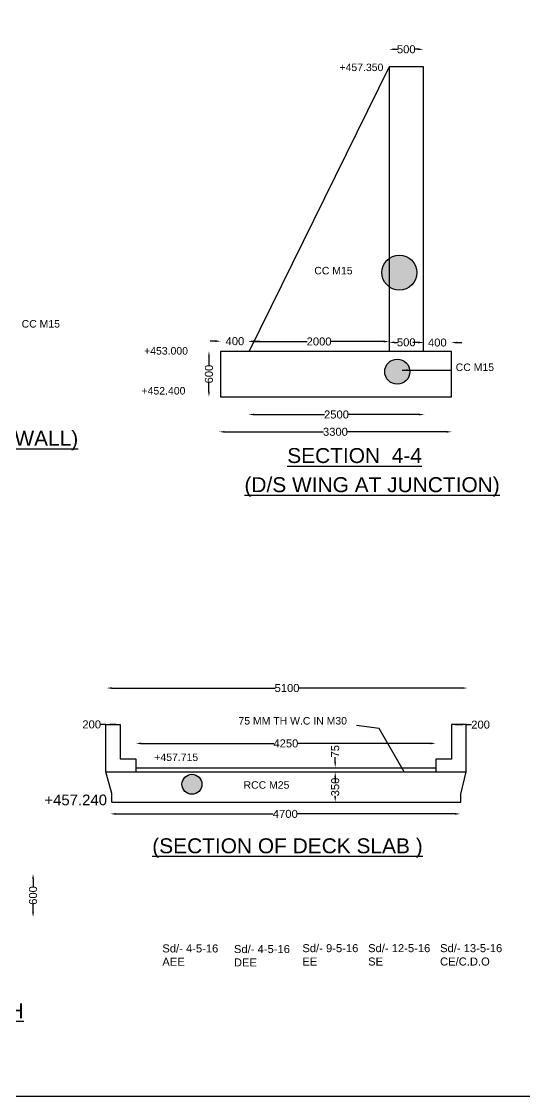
# Model space of a CAD drawing. Header units: millimetres. Extents: x -53150930 to -53115000, y 22133087 to 22151574.
# Drawn here: x -53127204 to -53122495, y 22133087 to 22143157 of the extents above; entities that cross this region are included whole.
import ezdxf

# ---------------------------------------------------------------- set-up
doc = ezdxf.new("R2010")
doc.units = ezdxf.units.MM
doc.header["$MEASUREMENT"] = 0
doc.layers.add('DIMENSION', color=7, linetype='Continuous')
doc.layers.add('DRAWING', color=2, linetype='Continuous')
doc.styles.get("Standard").update_dxf_attribs({"font": 'arial.ttf', "height": 75})
doc.dimstyles.get("Standard").update_dxf_attribs({"dimtxt": 50, "dimasz": 50, "dimexe": 0.18, "dimexo": 0.0625, "dimgap": 0.09, "dimtad": 0, "dimdec": 0, "dimzin": 0, "dimdsep": 46, "dimtxsty": 'Standard', "dimcen": 0.09, "dimse1": 1, "dimse2": 1, "dimadec": 0, "dimazin": 0, "dimtfac": 1, "dimtdec": 0, "dimtofl": 0, "dimtmove": 0, "dimatfit": 3, "dimfxl": 1, "dimtolj": 1, "dimtzin": 0, "dimarcsym": 0})

# ---------------------------------------------------------------- blocks, each defined once
blk = doc.blocks.new('*D70')
at = {"layer": 'Defpoints', "color": 0, "transparency": 16777216}
for p in [(-53123441, 22142896), (-53123762, 22142734), (-53123441, 22142734)]:
    blk.add_point(p, dxfattribs=at)
at = {"layer": 'DIMENSION', "color": 0, "lineweight": -2, "transparency": 16777216}
for p, q in [((-53123712, 22142896), (-53123685, 22142896)), ((-53123491, 22142896), (-53123519, 22142896))]:
    blk.add_line(p, q, dxfattribs=at)
at = {"layer": 'DIMENSION', "color": 0, "transparency": 16777216}
for points in [[(-53123712, 22142905), (-53123712, 22142888), (-53123762, 22142896)], [(-53123491, 22142905), (-53123491, 22142888), (-53123441, 22142896)]]:
    blk.add_solid(points, dxfattribs=at)
at = {"layer": 'DIMENSION', "color": 0, "transparency": 16777216, "insert": (-53123602, 22142896), "char_height": 75, "attachment_point": 5}
blk.add_mtext('\\A1;500', dxfattribs=at)
blk = doc.blocks.new('*D71')
at = {"layer": 'Defpoints', "color": 0, "transparency": 16777216}
for p in [(-53123181, 22140149), (-53123441, 22140070), (-53123181, 22140070)]:
    blk.add_point(p, dxfattribs=at)
at = {"layer": 'DIMENSION', "color": 0, "lineweight": -2, "transparency": 16777216}
for p, q in [((-53123491, 22140149), (-53123541, 22140149)), ((-53123131, 22140149), (-53123081, 22140149))]:
    blk.add_line(p, q, dxfattribs=at)
at = {"layer": 'DIMENSION', "color": 0, "transparency": 16777216}
for points in [[(-53123491, 22140157), (-53123491, 22140141), (-53123441, 22140149)], [(-53123131, 22140157), (-53123131, 22140141), (-53123181, 22140149)]]:
    blk.add_solid(points, dxfattribs=at)
at = {"layer": 'DIMENSION', "color": 0, "transparency": 16777216, "insert": (-53123311, 22140149), "char_height": 75, "attachment_point": 5}
blk.add_mtext('\\A1;400', dxfattribs=at)
blk = doc.blocks.new('*D72')
at = {"layer": 'Defpoints', "color": 0, "transparency": 16777216}
for p in [(-53123762, 22140151), (-53123762, 22140070), (-53123441, 22140070)]:
    blk.add_point(p, dxfattribs=at)
at = {"layer": 'DIMENSION', "color": 0, "lineweight": -2, "transparency": 16777216}
for p, q in [((-53123712, 22140151), (-53123685, 22140151)), ((-53123491, 22140151), (-53123519, 22140151))]:
    blk.add_line(p, q, dxfattribs=at)
at = {"layer": 'DIMENSION', "color": 0, "transparency": 16777216}
for points in [[(-53123712, 22140159), (-53123712, 22140143), (-53123762, 22140151)], [(-53123491, 22140159), (-53123491, 22140143), (-53123441, 22140151)]]:
    blk.add_solid(points, dxfattribs=at)
at = {"layer": 'DIMENSION', "color": 0, "transparency": 16777216, "insert": (-53123602, 22140151), "char_height": 75, "attachment_point": 5}
blk.add_mtext('\\A1;500', dxfattribs=at)
blk = doc.blocks.new('*D73')
at = {"layer": 'Defpoints', "color": 0, "transparency": 16777216}
for p in [(-53125074, 22140159), (-53125074, 22140070), (-53123762, 22140070)]:
    blk.add_point(p, dxfattribs=at)
at = {"layer": 'DIMENSION', "color": 0, "lineweight": -2, "transparency": 16777216}
for p, q in [((-53125024, 22140159), (-53124531, 22140159)), ((-53123812, 22140159), (-53124306, 22140159))]:
    blk.add_line(p, q, dxfattribs=at)
at = {"layer": 'DIMENSION', "color": 0, "transparency": 16777216}
for points in [[(-53125024, 22140167), (-53125024, 22140150), (-53125074, 22140159)], [(-53123812, 22140167), (-53123812, 22140150), (-53123762, 22140159)]]:
    blk.add_solid(points, dxfattribs=at)
at = {"layer": 'DIMENSION', "color": 0, "transparency": 16777216, "insert": (-53124418, 22140159), "char_height": 75, "attachment_point": 5}
blk.add_mtext('\\A1;2000', dxfattribs=at)
blk = doc.blocks.new('*D74')
at = {"layer": 'Defpoints', "color": 0, "transparency": 16777216}
for p in [(-53125338, 22140162), (-53125338, 22140070), (-53125074, 22140070)]:
    blk.add_point(p, dxfattribs=at)
at = {"layer": 'DIMENSION', "color": 0, "lineweight": -2, "transparency": 16777216}
for p, q in [((-53125388, 22140162), (-53125438, 22140162)), ((-53125024, 22140162), (-53124974, 22140162))]:
    blk.add_line(p, q, dxfattribs=at)
at = {"layer": 'DIMENSION', "color": 0, "transparency": 16777216}
for points in [[(-53125388, 22140171), (-53125388, 22140154), (-53125338, 22140162)], [(-53125024, 22140171), (-53125024, 22140154), (-53125074, 22140162)]]:
    blk.add_solid(points, dxfattribs=at)
at = {"layer": 'DIMENSION', "color": 0, "transparency": 16777216, "insert": (-53125206, 22140162), "char_height": 75, "attachment_point": 5}
blk.add_mtext('\\A1;400', dxfattribs=at)
blk = doc.blocks.new('*D75')
at = {"layer": 'Defpoints', "color": 0, "transparency": 16777216}
for p in [(-53125338, 22140070), (-53125449, 22139638), (-53125338, 22139638)]:
    blk.add_point(p, dxfattribs=at)
at = {"layer": 'DIMENSION', "color": 0, "lineweight": -2, "transparency": 16777216}
for p, q in [((-53125449, 22140020), (-53125449, 22139937)), ((-53125449, 22139688), (-53125449, 22139771))]:
    blk.add_line(p, q, dxfattribs=at)
at = {"layer": 'DIMENSION', "color": 0, "transparency": 16777216}
for points in [[(-53125457, 22140020), (-53125441, 22140020), (-53125449, 22140070)], [(-53125457, 22139688), (-53125441, 22139688), (-53125449, 22139638)]]:
    blk.add_solid(points, dxfattribs=at)
at = {"layer": 'DIMENSION', "color": 0, "transparency": 16777216, "insert": (-53125449, 22139854), "char_height": 75, "attachment_point": 5, "rotation": 90}
blk.add_mtext('\\A1;600', dxfattribs=at)
blk = doc.blocks.new('*D76')
at = {"layer": 'Defpoints', "color": 0, "transparency": 16777216}
for p in [(-53125078, 22139466), (-53123431, 22139475), (-53123431, 22139429)]:
    blk.add_point(p, dxfattribs=at)
at = {"layer": 'DIMENSION', "color": 0, "lineweight": -2, "transparency": 16777216}
for p, q in [((-53125028, 22139475), (-53124367, 22139475)), ((-53123481, 22139475), (-53124142, 22139475))]:
    blk.add_line(p, q, dxfattribs=at)
at = {"layer": 'DIMENSION', "color": 0, "transparency": 16777216}
for points in [[(-53125028, 22139483), (-53125028, 22139467), (-53125078, 22139475)], [(-53123481, 22139483), (-53123481, 22139467), (-53123431, 22139475)]]:
    blk.add_solid(points, dxfattribs=at)
at = {"layer": 'DIMENSION', "color": 0, "transparency": 16777216, "insert": (-53124255, 22139475), "char_height": 75, "attachment_point": 5}
blk.add_mtext('\\A1;2500', dxfattribs=at)
blk = doc.blocks.new('*D77')
at = {"layer": 'Defpoints', "color": 0, "transparency": 16777216}
for p in [(-53125354, 22139317), (-53125354, 22139313), (-53123176, 22139281)]:
    blk.add_point(p, dxfattribs=at)
at = {"layer": 'DIMENSION', "color": 0, "lineweight": -2, "transparency": 16777216}
for p, q in [((-53125304, 22139313), (-53124377, 22139313)), ((-53123226, 22139313), (-53124153, 22139313))]:
    blk.add_line(p, q, dxfattribs=at)
at = {"layer": 'DIMENSION', "color": 0, "transparency": 16777216}
for points in [[(-53125304, 22139321), (-53125304, 22139305), (-53125354, 22139313)], [(-53123226, 22139321), (-53123226, 22139305), (-53123176, 22139313)]]:
    blk.add_solid(points, dxfattribs=at)
at = {"layer": 'DIMENSION', "color": 0, "transparency": 16777216, "insert": (-53124265, 22139313), "char_height": 75, "attachment_point": 5}
blk.add_mtext('\\A1;3300', dxfattribs=at)
blk = doc.blocks.new('*D106')
at = {"layer": 'Defpoints', "color": 0, "transparency": 16777216}
for p in [(-53127216, 22135173), (-53127216, 22134767), (-53127096, 22134767)]:
    blk.add_point(p, dxfattribs=at)
at = {"layer": 'DIMENSION', "color": 0, "lineweight": -2, "transparency": 16777216}
for p, q in [((-53127096, 22135123), (-53127096, 22135053)), ((-53127096, 22134817), (-53127096, 22134887))]:
    blk.add_line(p, q, dxfattribs=at)
at = {"layer": 'DIMENSION', "color": 0, "transparency": 16777216}
for points in [[(-53127104, 22135123), (-53127087, 22135123), (-53127096, 22135173)], [(-53127104, 22134817), (-53127087, 22134817), (-53127096, 22134767)]]:
    blk.add_solid(points, dxfattribs=at)
at = {"layer": 'DIMENSION', "color": 0, "transparency": 16777216, "insert": (-53127096, 22134970), "char_height": 75, "attachment_point": 5, "rotation": 90}
blk.add_mtext('\\A1;600', dxfattribs=at)
blk = doc.blocks.new('*D111')
at = {"layer": 'Defpoints', "color": 0, "transparency": 16777216}
for p in [(-53126372, 22135732), (-53123096, 22135734), (-53123096, 22135676)]:
    blk.add_point(p, dxfattribs=at)
at = {"layer": 'DIMENSION', "color": 0, "lineweight": -2, "transparency": 16777216}
for p, q in [((-53126322, 22135734), (-53124848, 22135734)), ((-53123146, 22135734), (-53124621, 22135734))]:
    blk.add_line(p, q, dxfattribs=at)
at = {"layer": 'DIMENSION', "color": 0, "transparency": 16777216}
for points in [[(-53126322, 22135743), (-53126322, 22135726), (-53126372, 22135734)], [(-53123146, 22135743), (-53123146, 22135726), (-53123096, 22135734)]]:
    blk.add_solid(points, dxfattribs=at)
at = {"layer": 'DIMENSION', "color": 0, "transparency": 16777216, "insert": (-53124734, 22135734), "char_height": 75, "attachment_point": 5}
blk.add_mtext('\\A1;4700', dxfattribs=at)
blk = doc.blocks.new('*D112')
at = {"layer": 'Defpoints', "color": 0, "transparency": 16777216}
for p in [(-53124267, 22136128), (-53124267, 22136128), (-53124267, 22135844)]:
    blk.add_point(p, dxfattribs=at)
at = {"layer": 'DIMENSION', "color": 0, "lineweight": -2, "transparency": 16777216}
for p, q in [((-53124267, 22136078), (-53124267, 22136069)), ((-53124267, 22135894), (-53124267, 22135903))]:
    blk.add_line(p, q, dxfattribs=at)
at = {"layer": 'DIMENSION', "color": 0, "transparency": 16777216}
for points in [[(-53124275, 22136078), (-53124259, 22136078), (-53124267, 22136128)], [(-53124275, 22135894), (-53124259, 22135894), (-53124267, 22135844)]]:
    blk.add_solid(points, dxfattribs=at)
at = {"layer": 'DIMENSION', "color": 0, "transparency": 16777216, "insert": (-53124267, 22135986), "char_height": 75, "attachment_point": 5, "rotation": 90}
blk.add_mtext('\\A1;350', dxfattribs=at)
blk = doc.blocks.new('*D113')
at = {"layer": 'Defpoints', "color": 0, "transparency": 16777216}
for p in [(-53124267, 22136167), (-53124267, 22136167), (-53124267, 22136128)]:
    blk.add_point(p, dxfattribs=at)
at = {"layer": 'DIMENSION', "color": 0, "lineweight": -2, "transparency": 16777216}
for p, q in [((-53124267, 22136217), (-53124267, 22136267)), ((-53124267, 22136078), (-53124267, 22136028))]:
    blk.add_line(p, q, dxfattribs=at)
at = {"layer": 'DIMENSION', "color": 0, "transparency": 16777216}
for points in [[(-53124275, 22136217), (-53124259, 22136217), (-53124267, 22136167)], [(-53124275, 22136078), (-53124259, 22136078), (-53124267, 22136128)]]:
    blk.add_solid(points, dxfattribs=at)
at = {"layer": 'DIMENSION', "color": 0, "transparency": 16777216, "insert": (-53124267, 22136321), "char_height": 75, "attachment_point": 5, "rotation": 90}
blk.add_mtext('\\A1;75', dxfattribs=at)
blk = doc.blocks.new('*D114')
at = {"layer": 'Defpoints', "color": 0, "transparency": 16777216}
for p in [(-53123177, 22136570), (-53123040, 22136570), (-53123040, 22136570)]:
    blk.add_point(p, dxfattribs=at)
at = {"layer": 'DIMENSION', "color": 0, "lineweight": -2, "transparency": 16777216}
for p, q in [((-53123127, 22136570), (-53123090, 22136570)), ((-53123040, 22136570), (-53122990, 22136570))]:
    blk.add_line(p, q, dxfattribs=at)
at = {"layer": 'DIMENSION', "color": 0, "transparency": 16777216}
for points in [[(-53123127, 22136578), (-53123127, 22136562), (-53123177, 22136570)], [(-53123090, 22136578), (-53123090, 22136562), (-53123040, 22136570)]]:
    blk.add_solid(points, dxfattribs=at)
at = {"layer": 'DIMENSION', "color": 0, "transparency": 16777216, "insert": (-53122906, 22136570), "char_height": 75, "attachment_point": 5}
blk.add_mtext('\\A1;200', dxfattribs=at)
blk = doc.blocks.new('*D115')
at = {"layer": 'Defpoints', "color": 0, "transparency": 16777216}
for p in [(-53126132, 22136394), (-53126132, 22136248), (-53123326, 22136248)]:
    blk.add_point(p, dxfattribs=at)
at = {"layer": 'DIMENSION', "color": 0, "lineweight": -2, "transparency": 16777216}
for p, q in [((-53126082, 22136394), (-53124843, 22136394)), ((-53123376, 22136394), (-53124616, 22136394))]:
    blk.add_line(p, q, dxfattribs=at)
at = {"layer": 'DIMENSION', "color": 0, "transparency": 16777216}
for points in [[(-53126082, 22136403), (-53126082, 22136386), (-53126132, 22136394)], [(-53123376, 22136403), (-53123376, 22136386), (-53123326, 22136394)]]:
    blk.add_solid(points, dxfattribs=at)
at = {"layer": 'DIMENSION', "color": 0, "transparency": 16777216, "insert": (-53124729, 22136394), "char_height": 75, "attachment_point": 5}
blk.add_mtext('\\A1;4250', dxfattribs=at)
blk = doc.blocks.new('*D116')
at = {"layer": 'Defpoints', "color": 0, "transparency": 16777216}
for p in [(-53126414, 22136572), (-53126414, 22136572), (-53126280, 22136572)]:
    blk.add_point(p, dxfattribs=at)
at = {"layer": 'DIMENSION', "color": 0, "lineweight": -2, "transparency": 16777216}
for p, q in [((-53126414, 22136572), (-53126464, 22136572)), ((-53126330, 22136572), (-53126364, 22136572))]:
    blk.add_line(p, q, dxfattribs=at)
at = {"layer": 'DIMENSION', "color": 0, "transparency": 16777216}
for points in [[(-53126364, 22136580), (-53126364, 22136563), (-53126414, 22136572)], [(-53126330, 22136580), (-53126330, 22136563), (-53126280, 22136572)]]:
    blk.add_solid(points, dxfattribs=at)
at = {"layer": 'DIMENSION', "color": 0, "transparency": 16777216, "insert": (-53126547, 22136572), "char_height": 75, "attachment_point": 5}
blk.add_mtext('\\A1;200', dxfattribs=at)
blk = doc.blocks.new('*D117')
at = {"layer": 'Defpoints', "color": 0, "transparency": 16777216}
for p in [(-53126408, 22136913), (-53123028, 22136913), (-53123028, 22136868)]:
    blk.add_point(p, dxfattribs=at)
at = {"layer": 'DIMENSION', "color": 0, "lineweight": -2, "transparency": 16777216}
for p, q in [((-53126358, 22136913), (-53124830, 22136913)), ((-53123078, 22136913), (-53124606, 22136913))]:
    blk.add_line(p, q, dxfattribs=at)
at = {"layer": 'DIMENSION', "color": 0, "transparency": 16777216}
for points in [[(-53126358, 22136921), (-53126358, 22136905), (-53126408, 22136913)], [(-53123078, 22136921), (-53123078, 22136905), (-53123028, 22136913)]]:
    blk.add_solid(points, dxfattribs=at)
at = {"layer": 'DIMENSION', "color": 0, "transparency": 16777216, "insert": (-53124718, 22136913), "char_height": 75, "attachment_point": 5}
blk.add_mtext('\\A1;5100', dxfattribs=at)

msp = doc.modelspace()

# ---------------------------------------------------------------- hatches: boundary and pattern name
at = {"layer": 'DRAWING'}
h = msp.add_hatch(dxfattribs=at)
h.set_pattern_fill('AR-CONC', color=0, scale=15, style=0)
h.set_pattern_definition([(50, (0, 0), (107.58902739, -9.41282025), [11.25, -123.75]), (355, (0, 0), (-20.81270004, 112.82882006), [9, -99]), (100.4514, (8.97, -0.78), (86.77640726, 103.4159313), [9.5610285, -105.1713168]), (46.1842, (0, 30), (160.0861573, -24.82785215), [16.875, -185.625]), (96.6356, (13.34, 27.93), (140.19940583, 146.11768064), [14.3415432, -157.75695]), (351.1842, (0, 30), (140.19929177, 146.11779014), [13.5, -148.5]), (21, (15, 22.5), (89.53605782, -60.3928336), [11.25, -123.75]), (326, (15, 22.5), (36.49729979, 108.77250676), [9, -99]), (71.4514, (22.46, 17.47), (126.03339429, 48.3795745), [9.5610285, -105.1713168]), (37.5, (0, 0), (1.823978298, 49.934078075), [0, -97.8, 0, -100.5, 0, -99.375]), (7.5, (0, 0), (39.460430616, 59.16175678), [0, -57.3, 0, -95.55, 0, -37.875]), (327.5, (-33.45, 0), (80.073365426, -3.38323076), [0, -37.5, 0, -117, 0, -155.25]), (317.5, (-48.45, 0), (87.4779254, 15.01574735), [0, -48.75, 0, -77.7, 0, -110.25])])
edge = h.paths.add_edge_path()
edge.add_arc((-53123686, 22139876.5), 117.5, 0, 360)
edge = h.paths.add_edge_path()
edge.add_arc((-53127828, 22140307), 117.5, 0, 360)
edge = h.paths.add_edge_path()
edge.add_arc((-53132079.5, 22140723), 117.5, 0, 360)
edge = h.paths.add_edge_path()
edge.add_arc((-53123666.5, 22140804.5), 163.5, 0, 360)
edge = h.paths.add_edge_path()
edge.add_arc((-53127853, 22141242.5), 163.5, 0, 360)
edge = h.paths.add_edge_path()
edge.add_arc((-53131951.5, 22141673), 163.5, 0, 360)
edge = h.paths.add_edge_path()
edge.add_arc((-53144323.1, 22135869), 186, 0, 360)
edge = h.paths.add_edge_path()
edge.add_arc((-53144355.1, 22134941), 114, 0, 360)
edge = h.paths.add_edge_path()
edge.add_arc((-53147698.5, 22135869), 186, 0, 360)
edge = h.paths.add_edge_path()
edge.add_arc((-53147730.5, 22134941), 114, 0, 360)
edge = h.paths.add_edge_path()
edge.add_arc((-53148850.9, 22139309.8), 17, 0, 360)
edge = h.paths.add_edge_path()
edge.add_arc((-53148982.9, 22139224.3), 17, 0, 360)
edge = h.paths.add_edge_path()
edge.add_arc((-53149057.4, 22139065.8), 17, 0, 360)
edge = h.paths.add_edge_path()
edge.add_arc((-53149022.9, 22138880.3), 17, 0, 360)
edge = h.paths.add_edge_path()
edge.add_arc((-53148926.9, 22138794.3), 17, 0, 360)
edge = h.paths.add_edge_path()
edge.add_arc((-53148766.4, 22138725.8), 17, 0, 360)
edge = h.paths.add_edge_path()
edge.add_arc((-53145914.9, 22139271.8), 17, 0, 360)
edge = h.paths.add_edge_path()
edge.add_arc((-53145791.4, 22139126.3), 17, 0, 360)
edge = h.paths.add_edge_path()
edge.add_arc((-53145795.9, 22138924.8), 17, 0, 360)
edge = h.paths.add_edge_path()
edge.add_arc((-53145961.4, 22138755.3), 17, 0, 360)
edge = h.paths.add_edge_path()
edge.add_arc((-53146174.4, 22138724.8), 17, 0, 360)
edge = h.paths.add_edge_path()
edge.add_arc((-53146465.4, 22138724.8), 17, 0, 360)
edge = h.paths.add_edge_path()
edge.add_arc((-53146775.9, 22138724.8), 17, 0, 360)
edge = h.paths.add_edge_path()
edge.add_arc((-53147061.4, 22138724.8), 17, 0, 360)
edge = h.paths.add_edge_path()
edge.add_arc((-53147381.9, 22138724.8), 17, 0, 360)
edge = h.paths.add_edge_path()
edge.add_arc((-53147652.9, 22138724.8), 17, 0, 360)
edge = h.paths.add_edge_path()
edge.add_arc((-53147963.4, 22138724.8), 17, 0, 360)
edge = h.paths.add_edge_path()
edge.add_arc((-53148276.9, 22138724.8), 17, 0, 360)
edge = h.paths.add_edge_path()
edge.add_arc((-53148552.4, 22138724.8), 17, 0, 360)
edge = h.paths.add_edge_path()
edge.add_arc((-53146110.4, 22139329.3), 17, 0, 360)
edge = h.paths.add_edge_path()
edge.add_arc((-53146329.4, 22139329.3), 17, 0, 360)
edge = h.paths.add_edge_path()
edge.add_arc((-53146619.4, 22139329.3), 17, 0, 360)
edge = h.paths.add_edge_path()
edge.add_arc((-53146898.4, 22139329.3), 17, 0, 360)
edge = h.paths.add_edge_path()
edge.add_arc((-53147204.4, 22139329.3), 17, 0, 360)
edge = h.paths.add_edge_path()
edge.add_arc((-53147552.4, 22139329.3), 17, 0, 360)
edge = h.paths.add_edge_path()
edge.add_arc((-53147850.9, 22139329.3), 17, 0, 360)
edge = h.paths.add_edge_path()
edge.add_arc((-53148158.9, 22139329.3), 17, 0, 360)
edge = h.paths.add_edge_path()
edge.add_arc((-53148394.9, 22139329.3), 17, 0, 360)
edge = h.paths.add_edge_path()
edge.add_arc((-53148632.9, 22139329.3), 17, 0, 360)
edge = h.paths.add_edge_path()
edge.add_arc((-53125608, 22136011.5), 93.5, 0, 360)
edge = h.paths.add_edge_path()
edge.add_arc((-53130362.5, 22136278.5), 68.5, 0, 360)
edge = h.paths.add_edge_path()
edge.add_arc((-53128811.5, 22137771.5), 67.5, 0, 360)
edge = h.paths.add_edge_path()
edge.add_arc((-53128902.5, 22134986.5), 120.5, 0, 360)
edge = h.paths.add_edge_path()
edge.add_arc((-53128693, 22135941), 246.5, 0, 360)
edge = h.paths.add_edge_path()
edge.add_arc((-53132253, 22134987), 105, 0, 360)
edge = h.paths.add_edge_path()
edge.add_arc((-53132797.5, 22135939), 249, 0, 360)
edge = h.paths.add_edge_path()
edge.add_arc((-53127497.5, 22138037.5), 14, 0, 360)
edge = h.paths.add_edge_path()
edge.add_arc((-53127497.5, 22138084), 14, 0, 360)
edge = h.paths.add_edge_path()
edge.add_arc((-53127725, 22138037.5), 14, 0, 360)
edge = h.paths.add_edge_path()
edge.add_arc((-53127725, 22138084), 14, 0, 360)
edge = h.paths.add_edge_path()
edge.add_arc((-53127897.5, 22138037.5), 14, 0, 360)
edge = h.paths.add_edge_path()
edge.add_arc((-53127897.5, 22138084), 14, 0, 360)
edge = h.paths.add_edge_path()
edge.add_arc((-53128099.5, 22138037.5), 14, 0, 360)
edge = h.paths.add_edge_path()
edge.add_arc((-53128099.5, 22138084), 14, 0, 360)
edge = h.paths.add_edge_path()
edge.add_arc((-53128280, 22138037.5), 14, 0, 360)
edge = h.paths.add_edge_path()
edge.add_arc((-53128280, 22138084), 14, 0, 360)
edge = h.paths.add_edge_path()
edge.add_arc((-53128450, 22138037.5), 14, 0, 360)
edge = h.paths.add_edge_path()
edge.add_arc((-53128450, 22138084), 14, 0, 360)
edge = h.paths.add_edge_path()
edge.add_arc((-53128667.5, 22138037.5), 14, 0, 360)
edge = h.paths.add_edge_path()
edge.add_arc((-53128667.5, 22138084), 14, 0, 360)
edge = h.paths.add_edge_path()
edge.add_arc((-53128866.5, 22138037.5), 14, 0, 360)
edge = h.paths.add_edge_path()
edge.add_arc((-53128866.5, 22138084), 14, 0, 360)
edge = h.paths.add_edge_path()
edge.add_arc((-53133075, 22137995.5), 14, 0, 360)
edge = h.paths.add_edge_path()
edge.add_arc((-53133075, 22138076.5), 14, 0, 360)
edge = h.paths.add_edge_path()
edge.add_arc((-53133285.5, 22137995.5), 14, 0, 360)
edge = h.paths.add_edge_path()
edge.add_arc((-53133285.5, 22138076.5), 14, 0, 360)
edge = h.paths.add_edge_path()
edge.add_arc((-53133527, 22137995.5), 14, 0, 360)
edge = h.paths.add_edge_path()
edge.add_arc((-53133527, 22138076.5), 14, 0, 360)
edge = h.paths.add_edge_path()
edge.add_arc((-53133738, 22137995.5), 14, 0, 360)
edge = h.paths.add_edge_path()
edge.add_arc((-53133738, 22138076.5), 14, 0, 360)
edge = h.paths.add_edge_path()
edge.add_arc((-53133928, 22137995.5), 14, 0, 360)
edge = h.paths.add_edge_path()
edge.add_arc((-53133928, 22138076.5), 14, 0, 360)
edge = h.paths.add_edge_path()
edge.add_arc((-53127856.5, 22149591), 67.5, 0, 360)
edge = h.paths.add_edge_path()
edge.add_arc((-53127596, 22148325), 162.7, 0, 360)
edge = h.paths.add_edge_path()
edge.add_arc((-53128310, 22147765), 103, 0, 360)
edge = h.paths.add_edge_path()
edge.add_arc((-53133807, 22149031.5), 70, 0, 360)
edge = h.paths.add_edge_path()
edge.add_arc((-53133957.5, 22147849.5), 222, 0, 360)
edge = h.paths.add_edge_path()
edge.add_arc((-53133753, 22146519.5), 111.5, 0, 360)

# ---------------------------------------------------------------- linework, layer by layer
at = {"layer": 'DIMENSION', "color": 0}
for points in [[(-53115000, 22133087), (-53142542.5, 22133087), (-53142542.5, 22151574), (-53115000, 22151574)], [(-53125338.5, 22140070), (-53123181, 22140070), (-53123181, 22139637.5), (-53125338.5, 22139637.5)]]:
    msp.add_lwpolyline(points, close=True, dxfattribs=at)
for points in [[(-53123441, 22140070), (-53123441, 22142733.5), (-53123762.5, 22142733.5), (-53125074, 22140070)], [(-53123762.5, 22142733.5), (-53123762.5, 22140070)], [(-53126358.5, 22135843.5), (-53126358.5, 22135926.5), (-53126414, 22136128.5), (-53126414, 22136571.5), (-53126280, 22136571.5), (-53126280, 22136251.5), (-53126132.5, 22136251.5), (-53126132.5, 22136128.5)], [(-53126358.5, 22135843.5), (-53123092, 22135843.5), (-53123092, 22135918), (-53123039.5, 22136128.5), (-53123039.5, 22136570), (-53123177, 22136570), (-53123177, 22136248), (-53123326, 22136248), (-53123326, 22136128.5)], [(-53126414, 22136128.5), (-53123039.5, 22136128.5)], [(-53126132.5, 22136167), (-53123326, 22136167)]]:
    msp.add_lwpolyline(points, dxfattribs=at)
for centre, radius in [((-53123666.5, 22140804.5), 163.5), ((-53123686, 22139876.5), 117.5), ((-53125608, 22136011.5), 93.5)]:
    msp.add_circle(centre, radius, dxfattribs=at)

# ---------------------------------------------------------------- texts
for s, height, p in [('+457.350', 70, (-53124226.7, 22142692.1)), ('CC M15', 70, (-53124462.8, 22140788.1)), ('CC M15', 70, (-53127202.6, 22140289.6)), ('+453.000', 70, (-53126056, 22140036.6)), ('CC M15', 70, (-53123138.8, 22139883.1)), ('+452.400', 70, (-53126079.9, 22139662.5)), ('%%U(D/S STRAIGHT WING WALL)', 140, (-53129345.6, 22139182.4)), ('%%USECTION  4-4', 140, (-53124716.1, 22139020.9)), ('%%U(D/S WING AT JUNCTION)', 140, (-53125116.7, 22138748)), ('75 MM TH W.C IN M30', 70, (-53125172.8, 22136571.3)), ('+457.715', 70, (-53125960.5, 22136229.7)), ('RCC M25', 70, (-53125125.1, 22135970.2)), ('+457.240', 100, (-53126989.8, 22135815)), ('%%U(SECTION OF DECK SLAB )', 140, (-53125979.8, 22135365.3)), ('%%UFOR INSPECTIONN PATH', 140, (-53129562, 22133820))]:
    msp.add_text(s, height=height, dxfattribs=at).set_placement(p)
at = {"layer": 'DIMENSION', "char_height": 75, "attachment_point": 1}
for s, insert, width in [('Sd/- 4-5-16\\PAEE', (-53125885.5, 22134511.5), 567.171), ('Sd/- 4-5-16\\PDEE', (-53125215, 22134505.5), 567.171), ('Sd/- 9-5-16\\PEE', (-53124574.5, 22134514), 567.171), ('Sd/- 12-5-16\\PSE', (-53123959, 22134514), 567.171), ('Sd/- 13-5-16\\PCE/C.D.O', (-53123285.5, 22134514), 802.721)]:
    msp.add_mtext(s, dxfattribs=dict(at, insert=insert, width=width))

# ---------------------------------------------------------------- dimensions: what is measured, and where the dimension line sits
at = {"layer": 'DIMENSION', "color": 0}
for base, p1, p2, text, picture, middle in [((-53123441, 22142896.5), (-53123762.5, 22142733.5), (-53123441, 22142733.5), '500', '*D70', (-53123601.8, 22142896.5)), ((-53125338.5, 22140162.4), (-53125074, 22140070), (-53125338.5, 22140070), '400', '*D74', (-53125206.2, 22140162.4)), ((-53125074, 22140158.6), (-53123762.5, 22140070), (-53125074, 22140070), '2000', '*D73', (-53124418.2, 22140158.6)), ((-53123762.5, 22140151), (-53123441, 22140070), (-53123762.5, 22140070), '500', '*D72', (-53123601.8, 22140151)), ((-53123181, 22140149), (-53123441, 22140070), (-53123181, 22140070), '400', '*D71', (-53123311, 22140149)), ((-53123431, 22139475), (-53125078.5, 22139465.5), (-53123431, 22139429), '2500', '*D76', (-53124254.8, 22139475)), ((-53125354, 22139313), (-53123175.5, 22139281), (-53125354, 22139317), '3300', '*D77', (-53124264.8, 22139313)), ((-53123028, 22136913), (-53126407.5, 22136913), (-53123028, 22136868.5), '5100', '*D117', (-53124717.8, 22136913)), ((-53126414, 22136571.5), (-53126280, 22136571.5), (-53126414, 22136571.5), '200', '*D116', (-53126547.5, 22136571.5)), ((-53123039.5, 22136570), (-53123177, 22136570), (-53123039.5, 22136570), '200', '*D114', (-53122906, 22136570)), ((-53126132.5, 22136394.5), (-53123326, 22136248), (-53126132.5, 22136248), '4250', '*D115', (-53124729.2, 22136394.5)), ((-53123096.5, 22135734.5), (-53126372.5, 22135731.5), (-53123096.5, 22135676.5), '4700', '*D111', (-53124734.5, 22135734.5))]:
    dim = msp.add_linear_dim(base=base, p1=p1, p2=p2, text=text, dimstyle='Standard', override={"dimtxt": 75}, dxfattribs=at)
    dim.commit()
    dim.dimension.update_dxf_attribs({"geometry": picture, "text_midpoint": middle})
for base, p1, p2, text, picture, middle in [((-53125449, 22139637.5), (-53125338.5, 22140070), (-53125338.5, 22139637.5), '600', '*D75', (-53125449, 22139853.7)), ((-53124267, 22136167), (-53124267, 22136128.5), (-53124267, 22136167), '75', '*D113', (-53124267, 22136320.8)), ((-53124267, 22136128.5), (-53124267, 22135843.5), (-53124267, 22136128.5), '350', '*D112', (-53124267, 22135986)), ((-53127095.5, 22134767), (-53127216, 22135173), (-53127216, 22134767), '600', '*D106', (-53127095.5, 22134970))]:
    dim = msp.add_linear_dim(base=base, p1=p1, p2=p2, angle=90, text=text, dimstyle='Standard', override={"dimtxt": 75}, dxfattribs=at)
    dim.commit()
    dim.dimension.update_dxf_attribs({"geometry": picture, "text_midpoint": middle})

# ---------------------------------------------------------------- leaders
for points in [[(-53123640, 22139891), (-53123181, 22139891)], [(-53123620.5, 22136128.5), (-53123857, 22136533), (-53124069, 22136562.5)]]:
    msp.add_leader(points, dimstyle='Standard', override={"dimtxt": 75}, dxfattribs=at)

doc.saveas('drawing.dxf')
